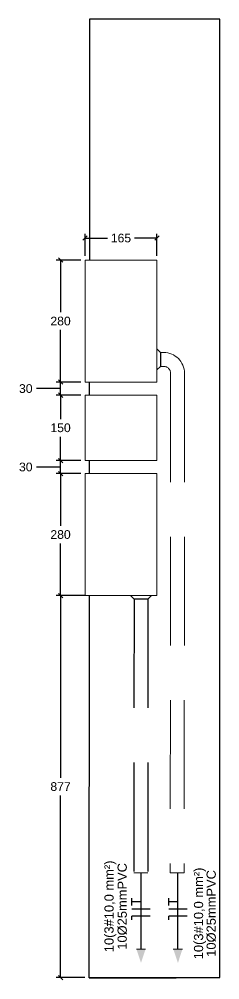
# Model space of a CAD drawing. Header units: millimetres. Extents: x 425 to 646, y 332 to 411.
# Drawn here: x 465.691 to 466.152, y 346.198 to 348.403 of the extents above; entities that cross this region are included whole.
import ezdxf
from ezdxf.enums import TextEntityAlignment as Align

# ---------------------------------------------------------------- set-up
doc = ezdxf.new("R2010")
doc.units = ezdxf.units.MM
doc.linetypes.add('HIDDEN', pattern=[0.375, 0.25, -0.125])
for name, color, linetype in [('Alvenaria', 7, 'Continuous'), ('Cotas', 1, 'Continuous'), ('DI-Textos_do_diagrama', 5, 'Continuous'), ('EL-Textos_condutos', 7, 'Continuous'), ('PARA-RAIOS', 240, 'Continuous'), ('QUADROS_E_CAIXAS', 240, 'Continuous'), ('TXT', 7, 'Continuous')]:
    doc.layers.add(name, color=color, linetype=linetype)
doc.styles.add('ARIAL', font='arial.ttf')
doc.dimstyles.new('RICARDO-1-10', dxfattribs={"dimtxt": 0.02, "dimasz": 0.01, "dimexe": 0.01, "dimexo": 0.01, "dimgap": 0.01, "dimtad": 0, "dimtih": 1, "dimtoh": 1, "dimdec": 0, "dimlfac": 1000, "dimzin": 0, "dimdsep": 46, "dimtxsty": 'ARIAL', "dimblk": 'OBLIQUE', "dimcen": 0, "dimclrt": 4, "dimadec": 0, "dimazin": 0, "dimtfac": 1, "dimtdec": 0, "dimtofl": 0, "dimtmove": 0, "dimatfit": 3, "dimldrblk": 'CLOSEDBLANK', "dimfxl": 0, "dimtolj": 1, "dimtzin": 0, "dimarcsym": 0})

# ---------------------------------------------------------------- blocks, each defined once
blk = doc.blocks.new('_Oblique')
at = {"color": 0, "linetype": 'ByBlock', "lineweight": -2}
blk.add_line((-0.5, -0.5), (0.5, 0.5), dxfattribs=at)
blk = doc.blocks.new('*D103')
at = {"layer": 'DEFPOINTS', "color": 0, "transparency": 16777216}
for p in [(465.7863, 347.0801), (465.8525, 347.0801), (465.8519, 346.2032)]:
    blk.add_point(p, dxfattribs=at)
at = {"layer": 'TXT', "color": 0, "lineweight": -2, "transparency": 16777216}
for p, q in [((465.8425, 347.0801), (465.7763, 347.0801)), ((465.7863, 347.0801), (465.7863, 346.6618)), ((465.7863, 346.2032), (465.7863, 346.6214)), ((465.8419, 346.2032), (465.7763, 346.2032))]:
    blk.add_line(p, q, dxfattribs=at)
at = {"layer": 'TXT', "color": 0, "lineweight": -2, "transparency": 16777216, "xscale": 0.01, "yscale": 0.01, "zscale": 0.01}
for p, rotation in [((465.7863, 347.0801), 90), ((465.7863, 346.2032), 270)]:
    blk.add_blockref('_Oblique', p, dxfattribs=dict(at, rotation=rotation))
at = {"layer": 'TXT', "color": 4, "transparency": 16777216, "insert": (465.7863, 346.6416), "char_height": 0.02, "attachment_point": 5, "style": 'ARIAL'}
blk.add_mtext('\\A1;877', dxfattribs=at)
blk = doc.blocks.new('_ClosedBlank')
at = {"color": 0, "linetype": 'ByBlock', "lineweight": -2}
for p, q in [((-1, 0.17), (0, 0)), ((-1, 0.17), (-1, -0.17)), ((0, 0), (-1, -0.17))]:
    blk.add_line(p, q, dxfattribs=at)
blk = doc.blocks.new('*D104')
at = {"layer": 'DEFPOINTS', "color": 0, "transparency": 16777216}
for p in [(465.7863, 347.3601), (465.8425, 347.3601), (465.8525, 347.0801)]:
    blk.add_point(p, dxfattribs=at)
at = {"layer": 'TXT', "color": 0, "lineweight": -2, "transparency": 16777216}
for p, q in [((465.8325, 347.3601), (465.7763, 347.3601)), ((465.7863, 347.3601), (465.7863, 347.2403)), ((465.7863, 347.0801), (465.7863, 347.1998)), ((465.8425, 347.0801), (465.7763, 347.0801))]:
    blk.add_line(p, q, dxfattribs=at)
at = {"layer": 'TXT', "color": 0, "lineweight": -2, "transparency": 16777216, "xscale": 0.01, "yscale": 0.01, "zscale": 0.01}
for p, rotation in [((465.7863, 347.3601), 90), ((465.7863, 347.0801), 270)]:
    blk.add_blockref('_Oblique', p, dxfattribs=dict(at, rotation=rotation))
at = {"layer": 'TXT', "color": 4, "transparency": 16777216, "insert": (465.7863, 347.2201), "char_height": 0.02, "attachment_point": 5, "style": 'ARIAL'}
blk.add_mtext('\\A1;280', dxfattribs=at)
blk = doc.blocks.new('*D105')
at = {"layer": 'DEFPOINTS', "color": 0, "transparency": 16777216}
for p in [(465.7863, 347.3901), (465.8425, 347.3901), (465.8425, 347.3601)]:
    blk.add_point(p, dxfattribs=at)
at = {"layer": 'TXT', "color": 0, "lineweight": -2, "transparency": 16777216}
for p, q in [((465.8325, 347.3901), (465.7763, 347.3901)), ((465.7863, 347.3601), (465.7863, 347.3901)), ((465.7508, 347.3751), (465.7308, 347.3751)), ((465.7863, 347.3751), (465.7508, 347.3751)), ((465.8325, 347.3601), (465.7763, 347.3601))]:
    blk.add_line(p, q, dxfattribs=at)
at = {"layer": 'TXT', "color": 0, "lineweight": -2, "transparency": 16777216, "xscale": 0.01, "yscale": 0.01, "zscale": 0.01}
for p, rotation in [((465.7863, 347.3901), 90), ((465.7863, 347.3601), 270)]:
    blk.add_blockref('_Oblique', p, dxfattribs=dict(at, rotation=rotation))
at = {"layer": 'TXT', "color": 4, "transparency": 16777216, "insert": (465.7065, 347.3751), "char_height": 0.02, "attachment_point": 5, "style": 'ARIAL'}
blk.add_mtext('\\A1;30', dxfattribs=at)
blk = doc.blocks.new('*D106')
at = {"layer": 'DEFPOINTS', "color": 0, "transparency": 16777216}
for p in [(465.7863, 347.5401), (465.8425, 347.5401), (465.8425, 347.3901)]:
    blk.add_point(p, dxfattribs=at)
at = {"layer": 'TXT', "color": 0, "lineweight": -2, "transparency": 16777216}
for p, q in [((465.8325, 347.5401), (465.7763, 347.5401)), ((465.7863, 347.5401), (465.7863, 347.4853)), ((465.7863, 347.3901), (465.7863, 347.4448)), ((465.8325, 347.3901), (465.7763, 347.3901))]:
    blk.add_line(p, q, dxfattribs=at)
at = {"layer": 'TXT', "color": 0, "lineweight": -2, "transparency": 16777216, "xscale": 0.01, "yscale": 0.01, "zscale": 0.01}
for p, rotation in [((465.7863, 347.5401), 90), ((465.7863, 347.3901), 270)]:
    blk.add_blockref('_Oblique', p, dxfattribs=dict(at, rotation=rotation))
at = {"layer": 'TXT', "color": 4, "transparency": 16777216, "insert": (465.7863, 347.4651), "char_height": 0.02, "attachment_point": 5, "style": 'ARIAL'}
blk.add_mtext('\\A1;150', dxfattribs=at)
blk = doc.blocks.new('*D107')
at = {"layer": 'DEFPOINTS', "color": 0, "transparency": 16777216}
for p in [(465.7863, 347.5701), (465.8425, 347.5701), (465.8425, 347.5401)]:
    blk.add_point(p, dxfattribs=at)
at = {"layer": 'TXT', "color": 0, "lineweight": -2, "transparency": 16777216}
for p, q in [((465.7508, 347.5551), (465.7308, 347.5551)), ((465.7863, 347.5551), (465.7508, 347.5551)), ((465.8325, 347.5701), (465.7763, 347.5701)), ((465.7863, 347.5401), (465.7863, 347.5701)), ((465.8325, 347.5401), (465.7763, 347.5401))]:
    blk.add_line(p, q, dxfattribs=at)
at = {"layer": 'TXT', "color": 0, "lineweight": -2, "transparency": 16777216, "xscale": 0.01, "yscale": 0.01, "zscale": 0.01}
for p, rotation in [((465.7863, 347.5701), 90), ((465.7863, 347.5401), 270)]:
    blk.add_blockref('_Oblique', p, dxfattribs=dict(at, rotation=rotation))
at = {"layer": 'TXT', "color": 4, "transparency": 16777216, "insert": (465.7065, 347.5551), "char_height": 0.02, "attachment_point": 5, "style": 'ARIAL'}
blk.add_mtext('\\A1;30', dxfattribs=at)
blk = doc.blocks.new('*D108')
at = {"layer": 'DEFPOINTS', "color": 0, "transparency": 16777216}
for p in [(465.7863, 347.8501), (465.8425, 347.8501), (465.8425, 347.5701)]:
    blk.add_point(p, dxfattribs=at)
at = {"layer": 'TXT', "color": 0, "lineweight": -2, "transparency": 16777216}
for p, q in [((465.8325, 347.8501), (465.7763, 347.8501)), ((465.7863, 347.8501), (465.7863, 347.7303)), ((465.7863, 347.5701), (465.7863, 347.6898)), ((465.8325, 347.5701), (465.7763, 347.5701))]:
    blk.add_line(p, q, dxfattribs=at)
at = {"layer": 'TXT', "color": 0, "lineweight": -2, "transparency": 16777216, "xscale": 0.01, "yscale": 0.01, "zscale": 0.01}
for p, rotation in [((465.7863, 347.8501), 90), ((465.7863, 347.5701), 270)]:
    blk.add_blockref('_Oblique', p, dxfattribs=dict(at, rotation=rotation))
at = {"layer": 'TXT', "color": 4, "transparency": 16777216, "insert": (465.7863, 347.7101), "char_height": 0.02, "attachment_point": 5, "style": 'ARIAL'}
blk.add_mtext('\\A1;280', dxfattribs=at)
blk = doc.blocks.new('*D109')
at = {"layer": 'DEFPOINTS', "color": 0, "transparency": 16777216}
for p in [(466.0075, 347.9007), (465.8425, 347.8501), (466.0075, 347.8501)]:
    blk.add_point(p, dxfattribs=at)
at = {"layer": 'TXT', "color": 0, "lineweight": -2, "transparency": 16777216}
for p, q in [((465.8425, 347.8601), (465.8425, 347.9107)), ((466.0075, 347.8601), (466.0075, 347.9107)), ((465.8425, 347.9007), (465.8937, 347.9007)), ((466.0075, 347.9007), (465.9562, 347.9007))]:
    blk.add_line(p, q, dxfattribs=at)
at = {"layer": 'TXT', "color": 0, "lineweight": -2, "transparency": 16777216, "xscale": 0.01, "yscale": 0.01, "zscale": 0.01, "rotation": 180}
blk.add_blockref('_Oblique', (465.8425, 347.9007), dxfattribs=at)
at = {"layer": 'TXT', "color": 0, "lineweight": -2, "transparency": 16777216, "xscale": 0.01, "yscale": 0.01, "zscale": 0.01}
blk.add_blockref('_Oblique', (466.0075, 347.9007), dxfattribs=at)
at = {"layer": 'TXT', "color": 4, "transparency": 16777216, "insert": (465.925, 347.9007), "char_height": 0.02, "attachment_point": 5, "style": 'ARIAL'}
blk.add_mtext('\\A1;165', dxfattribs=at)

msp = doc.modelspace()

# ---------------------------------------------------------------- hatches: boundary and pattern name
at = {"layer": 'Cotas', "linetype": 'Continuous', "lineweight": 0}
for points in [[(465.98157, 346.26869), (465.96046, 346.26869), (465.97102, 346.23689)], [(466.06629, 346.26869), (466.04517, 346.26869), (466.05573, 346.23689)]]:
    msp.add_hatch(color=0, dxfattribs=at).paths.add_polyline_path(points)

# ---------------------------------------------------------------- linework, layer by layer
at = {"layer": 'Alvenaria', "linetype": 'Continuous'}
for p, q in [((465.85248, 347.54005), (465.85248, 347.57005)), ((465.85248, 347.36005), (465.85248, 347.39005)), ((465.85185, 346.20305), (465.85248, 347.08005)), ((465.85185, 346.20305), (466.05185, 346.20305))]:
    msp.add_line(p, q, dxfattribs=at)
at = {"layer": 'Alvenaria'}
msp.add_lwpolyline([(465.85185, 346.2032), (466.05185, 346.2032), (466.15185, 346.2032), (466.15185, 348.40305), (465.85248, 348.40305), (465.85248, 347.85005)], dxfattribs=at)
at = {"layer": 'Cotas', "color": 0, "linetype": 'Continuous', "lineweight": 0}
for p, q in [((466.01548, 347.63812), (466.02303, 347.63812)), ((466.01548, 347.60612), (466.02303, 347.60612)), ((465.96046, 346.26869), (465.98157, 346.26869)), ((466.04517, 346.26869), (466.06629, 346.26869))]:
    msp.add_line(p, q, dxfattribs=at)
at = {"layer": 'Cotas', "color": 0, "linetype": 'HIDDEN', "lineweight": 0}
for p, q in [((466.03884, 347.59031), (466.03821, 346.44336)), ((466.07084, 347.59031), (466.07021, 346.44336)), ((465.98635, 346.44336), (465.95435, 346.44336)), ((466.07021, 346.44336), (466.03821, 346.44336))]:
    msp.add_line(p, q, dxfattribs=at)
for radius in [0.04781, 0.01581]:
    msp.add_arc((466.02303, 347.59031), radius, 0, 90, dxfattribs=at)
at = {"layer": 'EL-Textos_condutos', "linetype": 'Continuous', "lineweight": 0}
for p, q in [((465.84248, 347.85005), (466.00748, 347.85005)), ((465.84248, 347.57005), (465.84248, 347.85005)), ((466.00748, 347.57005), (466.00748, 347.85005)), ((465.84248, 347.57005), (466.00748, 347.57005)), ((465.84248, 347.39005), (465.84248, 347.54005)), ((465.84248, 347.54005), (466.00748, 347.54005)), ((466.00748, 347.39005), (466.00748, 347.54005)), ((465.84248, 347.39005), (466.00748, 347.39005)), ((465.84248, 347.08005), (465.84248, 347.36005)), ((465.84248, 347.36005), (466.00748, 347.36005)), ((466.00748, 347.08005), (466.00748, 347.36005)), ((465.84248, 347.08005), (466.00748, 347.08005))]:
    msp.add_line(p, q, dxfattribs=at)
at = {"layer": 'PARA-RAIOS'}
for p, q in [((465.94984, 346.36847), (465.94984, 346.38547)), ((466.03455, 346.36847), (466.03455, 346.38547)), ((465.97102, 346.37697), (465.94984, 346.37697)), ((466.05573, 346.37697), (466.03455, 346.37697)), ((465.9922, 346.36051), (465.94984, 346.36051)), ((465.9922, 346.34405), (465.94984, 346.34405)), ((465.94984, 346.33555), (465.94984, 346.34405)), ((466.07691, 346.36051), (466.03455, 346.36051)), ((466.07691, 346.34405), (466.03455, 346.34405)), ((466.03455, 346.33555), (466.03455, 346.34405))]:
    msp.add_line(p, q, dxfattribs=at)
at = {"layer": 'QUADROS_E_CAIXAS', "color": 7}
for p, q in [((466.01548, 347.63812), (466.00748, 347.64612)), ((466.01548, 347.63812), (466.01548, 347.60612)), ((466.01548, 347.60612), (466.00748, 347.59812)), ((465.95497, 347.07205), (465.94697, 347.08005)), ((465.98697, 347.07205), (465.95497, 347.07205)), ((465.98697, 347.07205), (465.99497, 347.08005))]:
    msp.add_line(p, q, dxfattribs=at)
at = {"layer": 'QUADROS_E_CAIXAS', "color": 0, "linetype": 'HIDDEN'}
for p, q in [((465.95497, 347.07205), (465.95435, 346.44336)), ((465.98697, 347.07205), (465.98635, 346.44336))]:
    msp.add_line(p, q, dxfattribs=at)
at = {"layer": 'QUADROS_E_CAIXAS', "color": 7, "linetype": 'Continuous', "ltscale": 0.1}
for p, q in [((465.97102, 346.26869), (465.97102, 346.44336)), ((466.05573, 346.26869), (466.05573, 346.44336))]:
    msp.add_line(p, q, dxfattribs=at)

# ---------------------------------------------------------------- texts
at = {"layer": 'DI-Textos_do_diagrama', "linetype": 'Continuous', "style": 'ARIAL'}
for s, p in [('10(3#10,0 mm²)', (465.91454, 346.36671)), ('10%%C25mmPVC', (465.94472, 346.36671)), ('10(3#10,0 mm²)', (466.12003, 346.35052)), ('10%%C25mmPVC', (466.14901, 346.35052))]:
    msp.add_text(s, height=0.02118, rotation=90, dxfattribs=at).set_placement(p, align=Align.BOTTOM_CENTER)

# ---------------------------------------------------------------- dimensions: what is measured, and where the dimension line sits
at = {"layer": 'TXT'}
dim = msp.add_linear_dim(base=(466.00748, 347.90071), p1=(465.84248, 347.85005), p2=(466.00748, 347.85005), dimstyle='RICARDO-1-10', dxfattribs=at)
dim.commit()
dim.dimension.update_dxf_attribs({"geometry": '*D109', "text_midpoint": (465.92498, 347.90071)})
for base, p1, p2, picture, middle in [((465.78627, 347.85005), (465.84248, 347.57005), (465.84248, 347.85005), '*D108', (465.78627, 347.71005)), ((465.78627, 347.57005), (465.84248, 347.54005), (465.84248, 347.57005), '*D107', (465.72083, 347.55505)), ((465.78627, 347.54005), (465.84248, 347.39005), (465.84248, 347.54005), '*D106', (465.78627, 347.46505)), ((465.78627, 347.39005), (465.84248, 347.36005), (465.84248, 347.39005), '*D105', (465.72083, 347.37505)), ((465.78627, 347.36005), (465.85248, 347.08005), (465.84248, 347.36005), '*D104', (465.78627, 347.22005))]:
    dim = msp.add_linear_dim(base=base, p1=p1, p2=p2, angle=90, dimstyle='RICARDO-1-10', override={"dimtmove": 1}, dxfattribs=at)
    dim.commit()
    dim.dimension.update_dxf_attribs({"geometry": picture, "text_midpoint": middle})
dim = msp.add_linear_dim(base=(465.78627, 347.08005), p1=(465.85185, 346.2032), p2=(465.85248, 347.08005), angle=90, dimstyle='RICARDO-1-10', dxfattribs=at)
dim.commit()
dim.dimension.update_dxf_attribs({"geometry": '*D103', "text_midpoint": (465.78627, 346.64162)})

doc.saveas('drawing.dxf')
